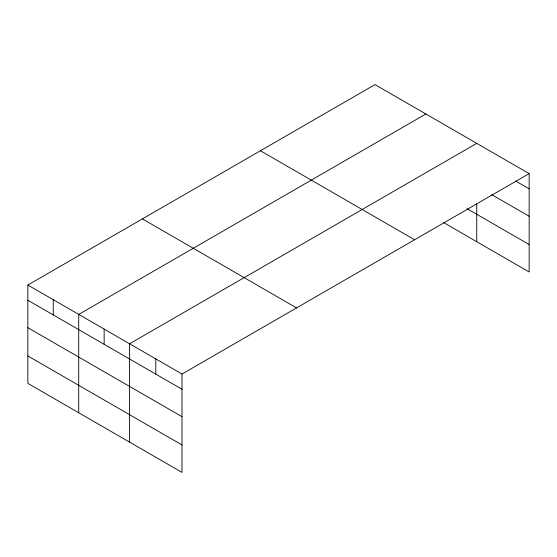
<?xml version="1.0" encoding="UTF-8"?>
<svg xmlns="http://www.w3.org/2000/svg" width="557" height="557" viewBox="0 0 557 557"><rect width="100%" height="100%" fill="white"/><g stroke="black" fill="none" stroke-linecap="round" stroke-linejoin="round"><path stroke-width="0.84" d="M529.15 173.617L375 84.615L27.85 285.038L27.85 383.383L182 472.385L182 374.039L529.15 173.617L529.15 271.962L443.825 222.696M425.868 113.983L78.718 314.413L78.718 412.758M476.736 143.358L129.593 343.78L129.593 442.126M515.671 181.046L529.15 188.83M491.713 194.651L529.15 216.262M467.017 208.652L529.15 244.523M260.439 150.759L414.589 239.754M142.411 218.901L296.561 307.903M27.85 285.038L182 374.039M27.85 300.258L182 389.252M27.85 327.69L182 416.685M27.85 355.951L182 444.952M476.736 203.987L476.736 241.703M155.793 358.91L155.793 374.123M104.152 329.096L104.152 344.31M53.284 299.729L53.284 314.942"/></g></svg>
